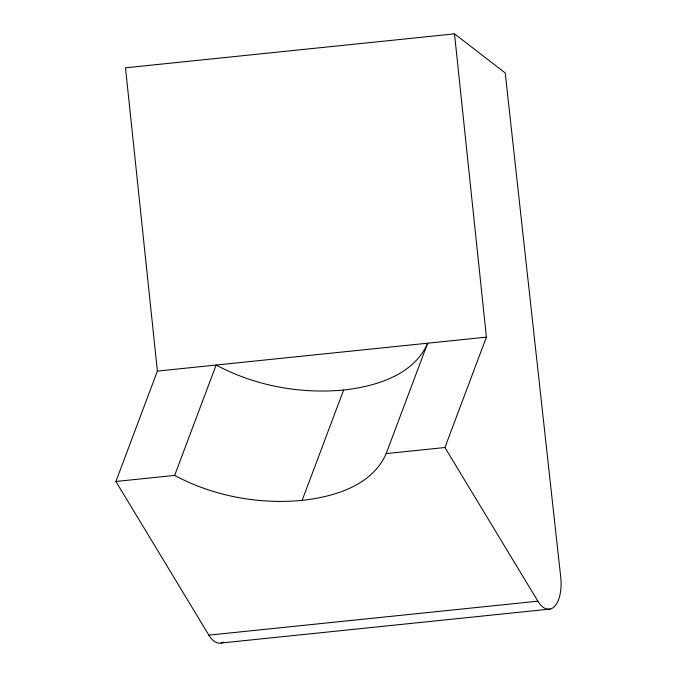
<?xml version="1.0" encoding="UTF-8"?>
<svg xmlns="http://www.w3.org/2000/svg" width="677" height="677" viewBox="0 0 677 677"><rect width="100%" height="100%" fill="white"/><g stroke="black" fill="none" stroke-linecap="round" stroke-linejoin="round"><path stroke-width="1.02" d="M115.902 481.474L157.394 371.098L125.49 67.81L454.504 33.85L505.22 72.938L560.725 577.168A30.262 14.682 84.1 0 1 554.632 606.33A30.262 14.682 84.1 0 1 537.876 601.176L208.855 635.136L115.902 481.474L174.649 475.415C213.399 496.123 258.47 504.5 302.137 500.405C334.133 496.766 372.181 485.705 386.178 453.582L427.661 343.205C413.664 375.329 375.617 386.389 343.62 390.028C299.962 394.116 254.89 385.746 216.141 365.038L174.649 475.415M302.137 500.405L343.62 390.028M537.876 601.176L444.924 447.514L486.408 337.138L454.504 33.85M157.394 371.098L486.408 337.138M386.178 453.582L444.924 447.514M221.091 643.023L550.105 609.063M223.427 642.075A30.262 14.682 84.1 0 1 208.855 635.136"/></g></svg>
